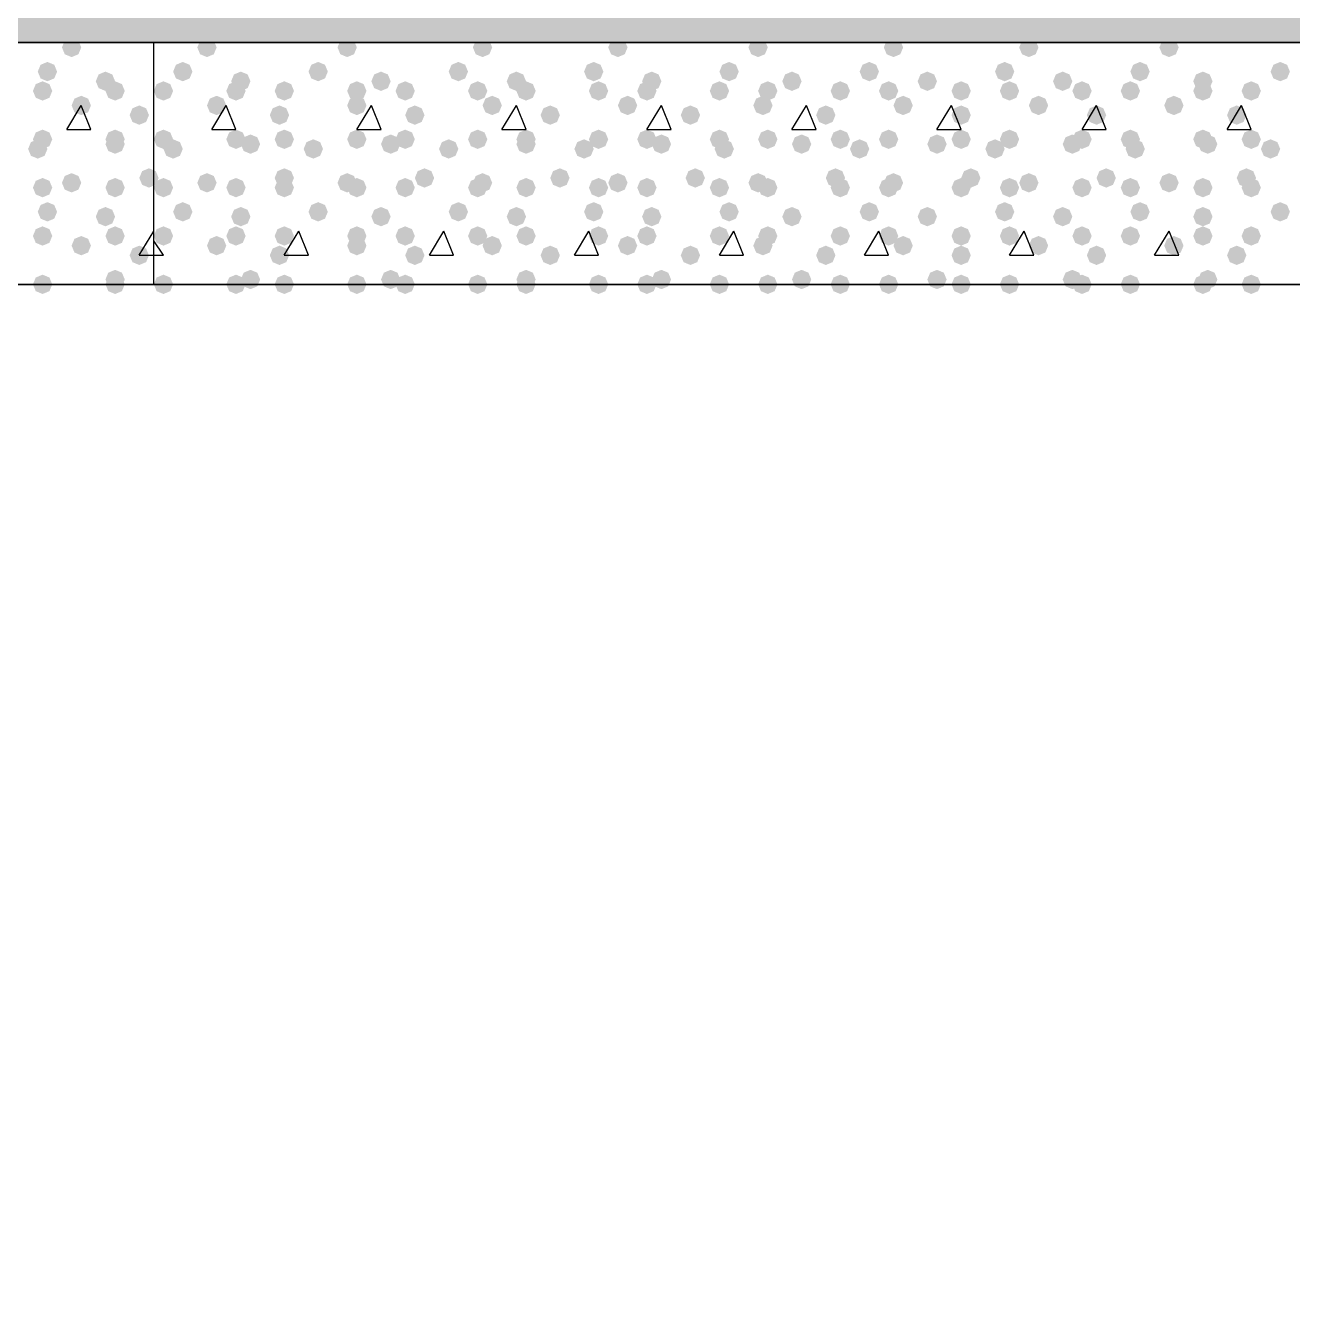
# Model space of a CAD drawing. Header units: millimetres. Extents: x 0 to 420, y 0 to 297.
# Drawn here: x 323.02 to 334.12, y 137.37 to 148.61 of the extents above; entities that cross this region are included whole.
import ezdxf

# ---------------------------------------------------------------- set-up
doc = ezdxf.new("R2010")
doc.units = ezdxf.units.MM
doc.layers.get('0').update_dxf_attribs({"linetype": 'CONTINUOUS'})

msp = doc.modelspace()

# ---------------------------------------------------------------- hatches: boundary and pattern name
at = {"true_color": 0x000008}
h = msp.add_hatch(color=0, dxfattribs=at)
h.paths.add_polyline_path([(379.603, 160.485667), (33.528, 160.485667), (379.603, 148.463)], flags=0)
h.paths.add_polyline_path([(33.528, 160.485667), (379.603, 148.463), (33.528, 148.463)], flags=0)
at = {"true_color": 0x000007}
for points in [[(323.511333, 148.420667), (323.486463, 148.360871), (323.426667, 148.336), (323.366871, 148.360871), (323.342, 148.420667), (323.366871, 148.480462), (323.426667, 148.505333), (323.486462, 148.480463)], [(323.299667, 148.209), (323.274796, 148.149204), (323.215, 148.124333), (323.155204, 148.149204), (323.130333, 148.209), (323.155204, 148.268796), (323.215, 148.293667), (323.274796, 148.268796)], [(323.807667, 148.124333), (323.782796, 148.064537), (323.723, 148.039667), (323.663204, 148.064537), (323.638333, 148.124333), (323.663204, 148.184129), (323.723, 148.209), (323.782796, 148.184129)], [(323.257333, 148.039667), (323.232462, 147.979871), (323.172667, 147.955), (323.112871, 147.979871), (323.088, 148.039667), (323.112871, 148.099462), (323.172667, 148.124333), (323.232462, 148.099463)], [(323.892333, 148.039667), (323.867462, 147.979871), (323.807667, 147.955), (323.747871, 147.979871), (323.723, 148.039667), (323.747871, 148.099462), (323.807667, 148.124333), (323.867462, 148.099463)], [(323.596, 147.912667), (323.571129, 147.852871), (323.511333, 147.828), (323.451537, 147.852871), (323.426667, 147.912667), (323.451537, 147.972462), (323.511333, 147.997333), (323.571129, 147.972463)], [(324.104, 147.828), (324.079129, 147.768204), (324.019333, 147.743333), (323.959538, 147.768204), (323.934667, 147.828), (323.959537, 147.887796), (324.019333, 147.912667), (324.079129, 147.887796)], [(323.257333, 147.616333), (323.232462, 147.556537), (323.172667, 147.531667), (323.112871, 147.556537), (323.088, 147.616333), (323.112871, 147.676129), (323.172667, 147.701), (323.232462, 147.676129)], [(323.892333, 147.616333), (323.867462, 147.556537), (323.807667, 147.531667), (323.747871, 147.556537), (323.723, 147.616333), (323.747871, 147.676129), (323.807667, 147.701), (323.867462, 147.676129)], [(323.215, 147.531667), (323.190129, 147.471871), (323.130333, 147.447), (323.070538, 147.471871), (323.045667, 147.531667), (323.070537, 147.591462), (323.130333, 147.616333), (323.190129, 147.591463)], [(323.892333, 147.574), (323.867462, 147.514204), (323.807667, 147.489333), (323.747871, 147.514204), (323.723, 147.574), (323.747871, 147.633796), (323.807667, 147.658667), (323.867462, 147.633796)], [(324.188667, 147.277667), (324.163796, 147.217871), (324.104, 147.193), (324.044204, 147.217871), (324.019333, 147.277667), (324.044204, 147.337462), (324.104, 147.362333), (324.163796, 147.337463)], [(323.257333, 147.193), (323.232462, 147.133204), (323.172667, 147.108333), (323.112871, 147.133204), (323.088, 147.193), (323.112871, 147.252796), (323.172667, 147.277667), (323.232462, 147.252796)], [(323.511333, 147.235333), (323.486463, 147.175537), (323.426667, 147.150667), (323.366871, 147.175537), (323.342, 147.235333), (323.366871, 147.295129), (323.426667, 147.32), (323.486462, 147.295129)], [(323.892333, 147.193), (323.867462, 147.133204), (323.807667, 147.108333), (323.747871, 147.133204), (323.723, 147.193), (323.747871, 147.252796), (323.807667, 147.277667), (323.867462, 147.252796)], [(323.299667, 146.981333), (323.274796, 146.921537), (323.215, 146.896667), (323.155204, 146.921537), (323.130333, 146.981333), (323.155204, 147.041129), (323.215, 147.066), (323.274796, 147.041129)], [(323.807667, 146.939), (323.782796, 146.879204), (323.723, 146.854333), (323.663204, 146.879204), (323.638333, 146.939), (323.663204, 146.998796), (323.723, 147.023667), (323.782796, 146.998796)], [(323.257333, 146.769667), (323.232462, 146.709871), (323.172667, 146.685), (323.112871, 146.709871), (323.088, 146.769667), (323.112871, 146.829462), (323.172667, 146.854333), (323.232462, 146.829463)], [(323.892333, 146.769667), (323.867462, 146.709871), (323.807667, 146.685), (323.747871, 146.709871), (323.723, 146.769667), (323.747871, 146.829462), (323.807667, 146.854333), (323.867462, 146.829463)], [(323.596, 146.685), (323.571129, 146.625204), (323.511333, 146.600333), (323.451537, 146.625204), (323.426667, 146.685), (323.451537, 146.744796), (323.511333, 146.769667), (323.571129, 146.744796)], [(324.104, 146.600333), (324.079129, 146.540537), (324.019333, 146.515667), (323.959538, 146.540537), (323.934667, 146.600333), (323.959537, 146.660129), (324.019333, 146.685), (324.079129, 146.660129)], [(323.892333, 146.388667), (323.867462, 146.328871), (323.807667, 146.304), (323.747871, 146.328871), (323.723, 146.388667), (323.747871, 146.448462), (323.807667, 146.473333), (323.867462, 146.448463)], [(323.257333, 146.346333), (323.232462, 146.286537), (323.172667, 146.261667), (323.112871, 146.286537), (323.088, 146.346333), (323.112871, 146.406129), (323.172667, 146.431), (323.232462, 146.406129)], [(323.892333, 146.346333), (323.867462, 146.286537), (323.807667, 146.261667), (323.747871, 146.286537), (323.723, 146.346333), (323.747871, 146.406129), (323.807667, 146.431), (323.867462, 146.406129)]]:
    msp.add_hatch(color=0, dxfattribs=at).paths.add_polyline_path(points, flags=0)
at = {"true_color": 0x000008}
for points in [[(324.696667, 148.420667), (324.671796, 148.360871), (324.612, 148.336), (324.552204, 148.360871), (324.527333, 148.420667), (324.552204, 148.480462), (324.612, 148.505333), (324.671796, 148.480463)], [(325.924333, 148.420667), (325.899462, 148.360871), (325.839667, 148.336), (325.779871, 148.360871), (325.755, 148.420667), (325.779871, 148.480462), (325.839667, 148.505333), (325.899462, 148.480463)], [(327.109667, 148.420667), (327.084796, 148.360871), (327.025, 148.336), (326.965204, 148.360871), (326.940333, 148.420667), (326.965204, 148.480462), (327.025, 148.505333), (327.084796, 148.480463)], [(328.295, 148.420667), (328.270129, 148.360871), (328.210333, 148.336), (328.150538, 148.360871), (328.125667, 148.420667), (328.150537, 148.480462), (328.210333, 148.505333), (328.270129, 148.480463)], [(329.522667, 148.420667), (329.497796, 148.360871), (329.438, 148.336), (329.378204, 148.360871), (329.353333, 148.420667), (329.378204, 148.480462), (329.438, 148.505333), (329.497796, 148.480463)], [(330.708, 148.420667), (330.683129, 148.360871), (330.623333, 148.336), (330.563538, 148.360871), (330.538667, 148.420667), (330.563537, 148.480462), (330.623333, 148.505333), (330.683129, 148.480463)], [(331.893333, 148.420667), (331.868462, 148.360871), (331.808667, 148.336), (331.748871, 148.360871), (331.724, 148.420667), (331.748871, 148.480462), (331.808667, 148.505333), (331.868462, 148.480463)], [(333.121, 148.420667), (333.096129, 148.360871), (333.036333, 148.336), (332.976537, 148.360871), (332.951667, 148.420667), (332.976537, 148.480462), (333.036333, 148.505333), (333.096129, 148.480463)], [(324.485, 148.209), (324.460129, 148.149204), (324.400333, 148.124333), (324.340537, 148.149204), (324.315667, 148.209), (324.340537, 148.268796), (324.400333, 148.293667), (324.460129, 148.268796)], [(325.670333, 148.209), (325.645463, 148.149204), (325.585667, 148.124333), (325.525871, 148.149204), (325.501, 148.209), (325.525871, 148.268796), (325.585667, 148.293667), (325.645462, 148.268796)], [(326.898, 148.209), (326.873129, 148.149204), (326.813333, 148.124333), (326.753537, 148.149204), (326.728667, 148.209), (326.753537, 148.268796), (326.813333, 148.293667), (326.873129, 148.268796)], [(328.083333, 148.209), (328.058463, 148.149204), (327.998667, 148.124333), (327.938871, 148.149204), (327.914, 148.209), (327.938871, 148.268796), (327.998667, 148.293667), (328.058462, 148.268796)], [(329.268667, 148.209), (329.243796, 148.149204), (329.184, 148.124333), (329.124204, 148.149204), (329.099333, 148.209), (329.124204, 148.268796), (329.184, 148.293667), (329.243796, 148.268796)], [(330.496333, 148.209), (330.471462, 148.149204), (330.411667, 148.124333), (330.351871, 148.149204), (330.327, 148.209), (330.351871, 148.268796), (330.411667, 148.293667), (330.471462, 148.268796)], [(331.681667, 148.209), (331.656796, 148.149204), (331.597, 148.124333), (331.537204, 148.149204), (331.512333, 148.209), (331.537204, 148.268796), (331.597, 148.293667), (331.656796, 148.268796)], [(332.867, 148.209), (332.842129, 148.149204), (332.782333, 148.124333), (332.722538, 148.149204), (332.697667, 148.209), (332.722537, 148.268796), (332.782333, 148.293667), (332.842129, 148.268796)], [(334.094667, 148.209), (334.069796, 148.149204), (334.01, 148.124333), (333.950204, 148.149204), (333.925333, 148.209), (333.950204, 148.268796), (334.01, 148.293667), (334.069796, 148.268796)], [(324.993, 148.124333), (324.968129, 148.064537), (324.908333, 148.039667), (324.848538, 148.064537), (324.823667, 148.124333), (324.848537, 148.184129), (324.908333, 148.209), (324.968129, 148.184129)], [(326.220667, 148.124333), (326.195796, 148.064537), (326.136, 148.039667), (326.076204, 148.064537), (326.051333, 148.124333), (326.076204, 148.184129), (326.136, 148.209), (326.195796, 148.184129)], [(327.406, 148.124333), (327.381129, 148.064537), (327.321333, 148.039667), (327.261537, 148.064537), (327.236667, 148.124333), (327.261537, 148.184129), (327.321333, 148.209), (327.381129, 148.184129)], [(328.591333, 148.124333), (328.566462, 148.064537), (328.506667, 148.039667), (328.446871, 148.064537), (328.422, 148.124333), (328.446871, 148.184129), (328.506667, 148.209), (328.566462, 148.184129)], [(329.819, 148.124333), (329.794129, 148.064537), (329.734333, 148.039667), (329.674537, 148.064537), (329.649667, 148.124333), (329.674537, 148.184129), (329.734333, 148.209), (329.794129, 148.184129)], [(331.004333, 148.124333), (330.979462, 148.064537), (330.919667, 148.039667), (330.859871, 148.064537), (330.835, 148.124333), (330.859871, 148.184129), (330.919667, 148.209), (330.979462, 148.184129)], [(332.189667, 148.124333), (332.164796, 148.064537), (332.105, 148.039667), (332.045204, 148.064537), (332.020333, 148.124333), (332.045204, 148.184129), (332.105, 148.209), (332.164796, 148.184129)], [(333.417333, 148.124333), (333.392462, 148.064537), (333.332667, 148.039667), (333.272871, 148.064537), (333.248, 148.124333), (333.272871, 148.184129), (333.332667, 148.209), (333.392462, 148.184129)], [(324.315667, 148.039667), (324.290796, 147.979871), (324.231, 147.955), (324.171204, 147.979871), (324.146333, 148.039667), (324.171204, 148.099462), (324.231, 148.124333), (324.290796, 148.099463)], [(324.950667, 148.039667), (324.925796, 147.979871), (324.866, 147.955), (324.806204, 147.979871), (324.781333, 148.039667), (324.806204, 148.099462), (324.866, 148.124333), (324.925796, 148.099463)], [(325.374, 148.039667), (325.349129, 147.979871), (325.289333, 147.955), (325.229537, 147.979871), (325.204667, 148.039667), (325.229537, 148.099462), (325.289333, 148.124333), (325.349129, 148.099463)], [(326.009, 148.039667), (325.984129, 147.979871), (325.924333, 147.955), (325.864537, 147.979871), (325.839667, 148.039667), (325.864537, 148.099462), (325.924333, 148.124333), (325.984129, 148.099463)], [(326.432333, 148.039667), (326.407462, 147.979871), (326.347667, 147.955), (326.287871, 147.979871), (326.263, 148.039667), (326.287871, 148.099462), (326.347667, 148.124333), (326.407462, 148.099463)], [(327.067333, 148.039667), (327.042462, 147.979871), (326.982667, 147.955), (326.922871, 147.979871), (326.898, 148.039667), (326.922871, 148.099462), (326.982667, 148.124333), (327.042462, 148.099463)], [(327.490667, 148.039667), (327.465796, 147.979871), (327.406, 147.955), (327.346204, 147.979871), (327.321333, 148.039667), (327.346204, 148.099462), (327.406, 148.124333), (327.465796, 148.099463)], [(328.125667, 148.039667), (328.100796, 147.979871), (328.041, 147.955), (327.981204, 147.979871), (327.956333, 148.039667), (327.981204, 148.099462), (328.041, 148.124333), (328.100796, 148.099463)], [(328.549, 148.039667), (328.524129, 147.979871), (328.464333, 147.955), (328.404537, 147.979871), (328.379667, 148.039667), (328.404537, 148.099462), (328.464333, 148.124333), (328.524129, 148.099463)], [(329.184, 148.039667), (329.159129, 147.979871), (329.099333, 147.955), (329.039537, 147.979871), (329.014667, 148.039667), (329.039537, 148.099462), (329.099333, 148.124333), (329.159129, 148.099463)], [(329.607333, 148.039667), (329.582462, 147.979871), (329.522667, 147.955), (329.462871, 147.979871), (329.438, 148.039667), (329.462871, 148.099462), (329.522667, 148.124333), (329.582462, 148.099463)], [(330.242333, 148.039667), (330.217462, 147.979871), (330.157667, 147.955), (330.097871, 147.979871), (330.073, 148.039667), (330.097871, 148.099462), (330.157667, 148.124333), (330.217462, 148.099463)], [(330.665667, 148.039667), (330.640796, 147.979871), (330.581, 147.955), (330.521204, 147.979871), (330.496333, 148.039667), (330.521204, 148.099462), (330.581, 148.124333), (330.640796, 148.099463)], [(331.300667, 148.039667), (331.275796, 147.979871), (331.216, 147.955), (331.156204, 147.979871), (331.131333, 148.039667), (331.156204, 148.099462), (331.216, 148.124333), (331.275796, 148.099463)], [(331.724, 148.039667), (331.699129, 147.979871), (331.639333, 147.955), (331.579538, 147.979871), (331.554667, 148.039667), (331.579537, 148.099462), (331.639333, 148.124333), (331.699129, 148.099463)], [(332.359, 148.039667), (332.334129, 147.979871), (332.274333, 147.955), (332.214538, 147.979871), (332.189667, 148.039667), (332.214537, 148.099462), (332.274333, 148.124333), (332.334129, 148.099463)], [(332.782333, 148.039667), (332.757462, 147.979871), (332.697667, 147.955), (332.637871, 147.979871), (332.613, 148.039667), (332.637871, 148.099462), (332.697667, 148.124333), (332.757462, 148.099463)], [(333.417333, 148.039667), (333.392462, 147.979871), (333.332667, 147.955), (333.272871, 147.979871), (333.248, 148.039667), (333.272871, 148.099462), (333.332667, 148.124333), (333.392462, 148.099463)], [(333.840667, 148.039667), (333.815796, 147.979871), (333.756, 147.955), (333.696204, 147.979871), (333.671333, 148.039667), (333.696204, 148.099462), (333.756, 148.124333), (333.815796, 148.099463)], [(324.781333, 147.912667), (324.756463, 147.852871), (324.696667, 147.828), (324.636871, 147.852871), (324.612, 147.912667), (324.636871, 147.972462), (324.696667, 147.997333), (324.756462, 147.972463)], [(325.331667, 147.828), (325.306796, 147.768204), (325.247, 147.743333), (325.187204, 147.768204), (325.162333, 147.828), (325.187204, 147.887796), (325.247, 147.912667), (325.306796, 147.887796)], [(326.009, 147.912667), (325.984129, 147.852871), (325.924333, 147.828), (325.864537, 147.852871), (325.839667, 147.912667), (325.864537, 147.972462), (325.924333, 147.997333), (325.984129, 147.972463)], [(326.517, 147.828), (326.492129, 147.768204), (326.432333, 147.743333), (326.372538, 147.768204), (326.347667, 147.828), (326.372537, 147.887796), (326.432333, 147.912667), (326.492129, 147.887796)], [(327.194333, 147.912667), (327.169462, 147.852871), (327.109667, 147.828), (327.049871, 147.852871), (327.025, 147.912667), (327.049871, 147.972462), (327.109667, 147.997333), (327.169462, 147.972463)], [(327.702333, 147.828), (327.677462, 147.768204), (327.617667, 147.743333), (327.557871, 147.768204), (327.533, 147.828), (327.557871, 147.887796), (327.617667, 147.912667), (327.677462, 147.887796)], [(328.379667, 147.912667), (328.354796, 147.852871), (328.295, 147.828), (328.235204, 147.852871), (328.210333, 147.912667), (328.235204, 147.972462), (328.295, 147.997333), (328.354796, 147.972463)], [(328.93, 147.828), (328.905129, 147.768204), (328.845333, 147.743333), (328.785538, 147.768204), (328.760667, 147.828), (328.785537, 147.887796), (328.845333, 147.912667), (328.905129, 147.887796)], [(329.565, 147.912667), (329.540129, 147.852871), (329.480333, 147.828), (329.420538, 147.852871), (329.395667, 147.912667), (329.420537, 147.972462), (329.480333, 147.997333), (329.540129, 147.972463)], [(330.115333, 147.828), (330.090463, 147.768204), (330.030667, 147.743333), (329.970871, 147.768204), (329.946, 147.828), (329.970871, 147.887796), (330.030667, 147.912667), (330.090462, 147.887796)], [(330.792667, 147.912667), (330.767796, 147.852871), (330.708, 147.828), (330.648204, 147.852871), (330.623333, 147.912667), (330.648204, 147.972462), (330.708, 147.997333), (330.767796, 147.972463)], [(331.300667, 147.828), (331.275796, 147.768204), (331.216, 147.743333), (331.156204, 147.768204), (331.131333, 147.828), (331.156204, 147.887796), (331.216, 147.912667), (331.275796, 147.887796)], [(331.978, 147.912667), (331.953129, 147.852871), (331.893333, 147.828), (331.833538, 147.852871), (331.808667, 147.912667), (331.833537, 147.972462), (331.893333, 147.997333), (331.953129, 147.972463)], [(332.486, 147.828), (332.461129, 147.768204), (332.401333, 147.743333), (332.341537, 147.768204), (332.316667, 147.828), (332.341537, 147.887796), (332.401333, 147.912667), (332.461129, 147.887796)], [(333.163333, 147.912667), (333.138462, 147.852871), (333.078667, 147.828), (333.018871, 147.852871), (332.994, 147.912667), (333.018871, 147.972462), (333.078667, 147.997333), (333.138462, 147.972463)], [(333.713667, 147.828), (333.688796, 147.768204), (333.629, 147.743333), (333.569204, 147.768204), (333.544333, 147.828), (333.569204, 147.887796), (333.629, 147.912667), (333.688796, 147.887796)], [(324.315667, 147.616333), (324.290796, 147.556537), (324.231, 147.531667), (324.171204, 147.556537), (324.146333, 147.616333), (324.171204, 147.676129), (324.231, 147.701), (324.290796, 147.676129)], [(324.950667, 147.616333), (324.925796, 147.556537), (324.866, 147.531667), (324.806204, 147.556537), (324.781333, 147.616333), (324.806204, 147.676129), (324.866, 147.701), (324.925796, 147.676129)], [(325.374, 147.616333), (325.349129, 147.556537), (325.289333, 147.531667), (325.229537, 147.556537), (325.204667, 147.616333), (325.229537, 147.676129), (325.289333, 147.701), (325.349129, 147.676129)], [(326.009, 147.616333), (325.984129, 147.556537), (325.924333, 147.531667), (325.864537, 147.556537), (325.839667, 147.616333), (325.864537, 147.676129), (325.924333, 147.701), (325.984129, 147.676129)], [(326.432333, 147.616333), (326.407462, 147.556537), (326.347667, 147.531667), (326.287871, 147.556537), (326.263, 147.616333), (326.287871, 147.676129), (326.347667, 147.701), (326.407462, 147.676129)], [(327.067333, 147.616333), (327.042462, 147.556537), (326.982667, 147.531667), (326.922871, 147.556537), (326.898, 147.616333), (326.922871, 147.676129), (326.982667, 147.701), (327.042462, 147.676129)], [(327.490667, 147.616333), (327.465796, 147.556537), (327.406, 147.531667), (327.346204, 147.556537), (327.321333, 147.616333), (327.346204, 147.676129), (327.406, 147.701), (327.465796, 147.676129)], [(328.125667, 147.616333), (328.100796, 147.556537), (328.041, 147.531667), (327.981204, 147.556537), (327.956333, 147.616333), (327.981204, 147.676129), (328.041, 147.701), (328.100796, 147.676129)], [(328.549, 147.616333), (328.524129, 147.556537), (328.464333, 147.531667), (328.404537, 147.556537), (328.379667, 147.616333), (328.404537, 147.676129), (328.464333, 147.701), (328.524129, 147.676129)], [(329.184, 147.616333), (329.159129, 147.556537), (329.099333, 147.531667), (329.039537, 147.556537), (329.014667, 147.616333), (329.039537, 147.676129), (329.099333, 147.701), (329.159129, 147.676129)], [(329.607333, 147.616333), (329.582462, 147.556537), (329.522667, 147.531667), (329.462871, 147.556537), (329.438, 147.616333), (329.462871, 147.676129), (329.522667, 147.701), (329.582462, 147.676129)], [(330.242333, 147.616333), (330.217462, 147.556537), (330.157667, 147.531667), (330.097871, 147.556537), (330.073, 147.616333), (330.097871, 147.676129), (330.157667, 147.701), (330.217462, 147.676129)], [(330.665667, 147.616333), (330.640796, 147.556537), (330.581, 147.531667), (330.521204, 147.556537), (330.496333, 147.616333), (330.521204, 147.676129), (330.581, 147.701), (330.640796, 147.676129)], [(331.300667, 147.616333), (331.275796, 147.556537), (331.216, 147.531667), (331.156204, 147.556537), (331.131333, 147.616333), (331.156204, 147.676129), (331.216, 147.701), (331.275796, 147.676129)], [(331.724, 147.616333), (331.699129, 147.556537), (331.639333, 147.531667), (331.579538, 147.556537), (331.554667, 147.616333), (331.579537, 147.676129), (331.639333, 147.701), (331.699129, 147.676129)], [(332.359, 147.616333), (332.334129, 147.556537), (332.274333, 147.531667), (332.214538, 147.556537), (332.189667, 147.616333), (332.214537, 147.676129), (332.274333, 147.701), (332.334129, 147.676129)], [(332.782333, 147.616333), (332.757462, 147.556537), (332.697667, 147.531667), (332.637871, 147.556537), (332.613, 147.616333), (332.637871, 147.676129), (332.697667, 147.701), (332.757462, 147.676129)], [(333.417333, 147.616333), (333.392462, 147.556537), (333.332667, 147.531667), (333.272871, 147.556537), (333.248, 147.616333), (333.272871, 147.676129), (333.332667, 147.701), (333.392462, 147.676129)], [(333.840667, 147.616333), (333.815796, 147.556537), (333.756, 147.531667), (333.696204, 147.556537), (333.671333, 147.616333), (333.696204, 147.676129), (333.756, 147.701), (333.815796, 147.676129)], [(324.400333, 147.531667), (324.375463, 147.471871), (324.315667, 147.447), (324.255871, 147.471871), (324.231, 147.531667), (324.255871, 147.591462), (324.315667, 147.616333), (324.375462, 147.591463)], [(325.077667, 147.574), (325.052796, 147.514204), (324.993, 147.489333), (324.933204, 147.514204), (324.908333, 147.574), (324.933204, 147.633796), (324.993, 147.658667), (325.052796, 147.633796)], [(325.628, 147.531667), (325.603129, 147.471871), (325.543333, 147.447), (325.483538, 147.471871), (325.458667, 147.531667), (325.483537, 147.591462), (325.543333, 147.616333), (325.603129, 147.591463)], [(326.305333, 147.574), (326.280463, 147.514204), (326.220667, 147.489333), (326.160871, 147.514204), (326.136, 147.574), (326.160871, 147.633796), (326.220667, 147.658667), (326.280462, 147.633796)], [(326.813333, 147.531667), (326.788462, 147.471871), (326.728667, 147.447), (326.668871, 147.471871), (326.644, 147.531667), (326.668871, 147.591462), (326.728667, 147.616333), (326.788462, 147.591463)], [(327.490667, 147.574), (327.465796, 147.514204), (327.406, 147.489333), (327.346204, 147.514204), (327.321333, 147.574), (327.346204, 147.633796), (327.406, 147.658667), (327.465796, 147.633796)], [(327.998667, 147.531667), (327.973796, 147.471871), (327.914, 147.447), (327.854204, 147.471871), (327.829333, 147.531667), (327.854204, 147.591462), (327.914, 147.616333), (327.973796, 147.591463)], [(328.676, 147.574), (328.651129, 147.514204), (328.591333, 147.489333), (328.531538, 147.514204), (328.506667, 147.574), (328.531537, 147.633796), (328.591333, 147.658667), (328.651129, 147.633796)], [(329.226333, 147.531667), (329.201462, 147.471871), (329.141667, 147.447), (329.081871, 147.471871), (329.057, 147.531667), (329.081871, 147.591462), (329.141667, 147.616333), (329.201462, 147.591463)], [(329.903667, 147.574), (329.878796, 147.514204), (329.819, 147.489333), (329.759204, 147.514204), (329.734333, 147.574), (329.759204, 147.633796), (329.819, 147.658667), (329.878796, 147.633796)], [(330.411667, 147.531667), (330.386796, 147.471871), (330.327, 147.447), (330.267204, 147.471871), (330.242333, 147.531667), (330.267204, 147.591462), (330.327, 147.616333), (330.386796, 147.591463)], [(331.089, 147.574), (331.064129, 147.514204), (331.004333, 147.489333), (330.944537, 147.514204), (330.919667, 147.574), (330.944537, 147.633796), (331.004333, 147.658667), (331.064129, 147.633796)], [(331.597, 147.531667), (331.572129, 147.471871), (331.512333, 147.447), (331.452538, 147.471871), (331.427667, 147.531667), (331.452537, 147.591462), (331.512333, 147.616333), (331.572129, 147.591463)], [(332.274333, 147.574), (332.249462, 147.514204), (332.189667, 147.489333), (332.129871, 147.514204), (332.105, 147.574), (332.129871, 147.633796), (332.189667, 147.658667), (332.249462, 147.633796)], [(332.824667, 147.531667), (332.799796, 147.471871), (332.74, 147.447), (332.680204, 147.471871), (332.655333, 147.531667), (332.680204, 147.591462), (332.74, 147.616333), (332.799796, 147.591463)], [(333.459667, 147.574), (333.434796, 147.514204), (333.375, 147.489333), (333.315204, 147.514204), (333.290333, 147.574), (333.315204, 147.633796), (333.375, 147.658667), (333.434796, 147.633796)], [(334.01, 147.531667), (333.985129, 147.471871), (333.925333, 147.447), (333.865538, 147.471871), (333.840667, 147.531667), (333.865537, 147.591462), (333.925333, 147.616333), (333.985129, 147.591463)], [(325.374, 147.277667), (325.349129, 147.217871), (325.289333, 147.193), (325.229537, 147.217871), (325.204667, 147.277667), (325.229537, 147.337462), (325.289333, 147.362333), (325.349129, 147.337463)], [(326.601667, 147.277667), (326.576796, 147.217871), (326.517, 147.193), (326.457204, 147.217871), (326.432333, 147.277667), (326.457204, 147.337462), (326.517, 147.362333), (326.576796, 147.337463)], [(327.787, 147.277667), (327.762129, 147.217871), (327.702333, 147.193), (327.642538, 147.217871), (327.617667, 147.277667), (327.642537, 147.337462), (327.702333, 147.362333), (327.762129, 147.337463)], [(328.972333, 147.277667), (328.947462, 147.217871), (328.887667, 147.193), (328.827871, 147.217871), (328.803, 147.277667), (328.827871, 147.337462), (328.887667, 147.362333), (328.947462, 147.337463)], [(330.2, 147.277667), (330.175129, 147.217871), (330.115333, 147.193), (330.055538, 147.217871), (330.030667, 147.277667), (330.055537, 147.337462), (330.115333, 147.362333), (330.175129, 147.337463)], [(331.385333, 147.277667), (331.360463, 147.217871), (331.300667, 147.193), (331.240871, 147.217871), (331.216, 147.277667), (331.240871, 147.337462), (331.300667, 147.362333), (331.360462, 147.337463)], [(332.570667, 147.277667), (332.545796, 147.217871), (332.486, 147.193), (332.426204, 147.217871), (332.401333, 147.277667), (332.426204, 147.337462), (332.486, 147.362333), (332.545796, 147.337463)], [(333.798333, 147.277667), (333.773462, 147.217871), (333.713667, 147.193), (333.653871, 147.217871), (333.629, 147.277667), (333.653871, 147.337462), (333.713667, 147.362333), (333.773462, 147.337463)], [(324.315667, 147.193), (324.290796, 147.133204), (324.231, 147.108333), (324.171204, 147.133204), (324.146333, 147.193), (324.171204, 147.252796), (324.231, 147.277667), (324.290796, 147.252796)], [(324.696667, 147.235333), (324.671796, 147.175537), (324.612, 147.150667), (324.552204, 147.175537), (324.527333, 147.235333), (324.552204, 147.295129), (324.612, 147.32), (324.671796, 147.295129)], [(324.950667, 147.193), (324.925796, 147.133204), (324.866, 147.108333), (324.806204, 147.133204), (324.781333, 147.193), (324.806204, 147.252796), (324.866, 147.277667), (324.925796, 147.252796)], [(325.374, 147.193), (325.349129, 147.133204), (325.289333, 147.108333), (325.229537, 147.133204), (325.204667, 147.193), (325.229537, 147.252796), (325.289333, 147.277667), (325.349129, 147.252796)], [(325.924333, 147.235333), (325.899462, 147.175537), (325.839667, 147.150667), (325.779871, 147.175537), (325.755, 147.235333), (325.779871, 147.295129), (325.839667, 147.32), (325.899462, 147.295129)], [(326.009, 147.193), (325.984129, 147.133204), (325.924333, 147.108333), (325.864537, 147.133204), (325.839667, 147.193), (325.864537, 147.252796), (325.924333, 147.277667), (325.984129, 147.252796)], [(326.432333, 147.193), (326.407462, 147.133204), (326.347667, 147.108333), (326.287871, 147.133204), (326.263, 147.193), (326.287871, 147.252796), (326.347667, 147.277667), (326.407462, 147.252796)], [(327.067333, 147.193), (327.042462, 147.133204), (326.982667, 147.108333), (326.922871, 147.133204), (326.898, 147.193), (326.922871, 147.252796), (326.982667, 147.277667), (327.042462, 147.252796)], [(327.109667, 147.235333), (327.084796, 147.175537), (327.025, 147.150667), (326.965204, 147.175537), (326.940333, 147.235333), (326.965204, 147.295129), (327.025, 147.32), (327.084796, 147.295129)], [(327.490667, 147.193), (327.465796, 147.133204), (327.406, 147.108333), (327.346204, 147.133204), (327.321333, 147.193), (327.346204, 147.252796), (327.406, 147.277667), (327.465796, 147.252796)], [(328.125667, 147.193), (328.100796, 147.133204), (328.041, 147.108333), (327.981204, 147.133204), (327.956333, 147.193), (327.981204, 147.252796), (328.041, 147.277667), (328.100796, 147.252796)], [(328.295, 147.235333), (328.270129, 147.175537), (328.210333, 147.150667), (328.150538, 147.175537), (328.125667, 147.235333), (328.150537, 147.295129), (328.210333, 147.32), (328.270129, 147.295129)], [(328.549, 147.193), (328.524129, 147.133204), (328.464333, 147.108333), (328.404537, 147.133204), (328.379667, 147.193), (328.404537, 147.252796), (328.464333, 147.277667), (328.524129, 147.252796)], [(329.184, 147.193), (329.159129, 147.133204), (329.099333, 147.108333), (329.039537, 147.133204), (329.014667, 147.193), (329.039537, 147.252796), (329.099333, 147.277667), (329.159129, 147.252796)], [(329.522667, 147.235333), (329.497796, 147.175537), (329.438, 147.150667), (329.378204, 147.175537), (329.353333, 147.235333), (329.378204, 147.295129), (329.438, 147.32), (329.497796, 147.295129)], [(329.607333, 147.193), (329.582462, 147.133204), (329.522667, 147.108333), (329.462871, 147.133204), (329.438, 147.193), (329.462871, 147.252796), (329.522667, 147.277667), (329.582462, 147.252796)], [(330.242333, 147.193), (330.217462, 147.133204), (330.157667, 147.108333), (330.097871, 147.133204), (330.073, 147.193), (330.097871, 147.252796), (330.157667, 147.277667), (330.217462, 147.252796)], [(330.665667, 147.193), (330.640796, 147.133204), (330.581, 147.108333), (330.521204, 147.133204), (330.496333, 147.193), (330.521204, 147.252796), (330.581, 147.277667), (330.640796, 147.252796)], [(330.708, 147.235333), (330.683129, 147.175537), (330.623333, 147.150667), (330.563538, 147.175537), (330.538667, 147.235333), (330.563537, 147.295129), (330.623333, 147.32), (330.683129, 147.295129)], [(331.300667, 147.193), (331.275796, 147.133204), (331.216, 147.108333), (331.156204, 147.133204), (331.131333, 147.193), (331.156204, 147.252796), (331.216, 147.277667), (331.275796, 147.252796)], [(331.724, 147.193), (331.699129, 147.133204), (331.639333, 147.108333), (331.579538, 147.133204), (331.554667, 147.193), (331.579537, 147.252796), (331.639333, 147.277667), (331.699129, 147.252796)], [(331.893333, 147.235333), (331.868462, 147.175537), (331.808667, 147.150667), (331.748871, 147.175537), (331.724, 147.235333), (331.748871, 147.295129), (331.808667, 147.32), (331.868462, 147.295129)], [(332.359, 147.193), (332.334129, 147.133204), (332.274333, 147.108333), (332.214538, 147.133204), (332.189667, 147.193), (332.214537, 147.252796), (332.274333, 147.277667), (332.334129, 147.252796)], [(332.782333, 147.193), (332.757462, 147.133204), (332.697667, 147.108333), (332.637871, 147.133204), (332.613, 147.193), (332.637871, 147.252796), (332.697667, 147.277667), (332.757462, 147.252796)], [(333.121, 147.235333), (333.096129, 147.175537), (333.036333, 147.150667), (332.976537, 147.175537), (332.951667, 147.235333), (332.976537, 147.295129), (333.036333, 147.32), (333.096129, 147.295129)], [(333.417333, 147.193), (333.392462, 147.133204), (333.332667, 147.108333), (333.272871, 147.133204), (333.248, 147.193), (333.272871, 147.252796), (333.332667, 147.277667), (333.392462, 147.252796)], [(333.840667, 147.193), (333.815796, 147.133204), (333.756, 147.108333), (333.696204, 147.133204), (333.671333, 147.193), (333.696204, 147.252796), (333.756, 147.277667), (333.815796, 147.252796)], [(324.485, 146.981333), (324.460129, 146.921537), (324.400333, 146.896667), (324.340537, 146.921537), (324.315667, 146.981333), (324.340537, 147.041129), (324.400333, 147.066), (324.460129, 147.041129)], [(324.993, 146.939), (324.968129, 146.879204), (324.908333, 146.854333), (324.848538, 146.879204), (324.823667, 146.939), (324.848537, 146.998796), (324.908333, 147.023667), (324.968129, 146.998796)], [(325.670333, 146.981333), (325.645463, 146.921537), (325.585667, 146.896667), (325.525871, 146.921537), (325.501, 146.981333), (325.525871, 147.041129), (325.585667, 147.066), (325.645462, 147.041129)], [(326.220667, 146.939), (326.195796, 146.879204), (326.136, 146.854333), (326.076204, 146.879204), (326.051333, 146.939), (326.076204, 146.998796), (326.136, 147.023667), (326.195796, 146.998796)], [(326.898, 146.981333), (326.873129, 146.921537), (326.813333, 146.896667), (326.753537, 146.921537), (326.728667, 146.981333), (326.753537, 147.041129), (326.813333, 147.066), (326.873129, 147.041129)], [(327.406, 146.939), (327.381129, 146.879204), (327.321333, 146.854333), (327.261537, 146.879204), (327.236667, 146.939), (327.261537, 146.998796), (327.321333, 147.023667), (327.381129, 146.998796)], [(328.083333, 146.981333), (328.058463, 146.921537), (327.998667, 146.896667), (327.938871, 146.921537), (327.914, 146.981333), (327.938871, 147.041129), (327.998667, 147.066), (328.058462, 147.041129)], [(328.591333, 146.939), (328.566462, 146.879204), (328.506667, 146.854333), (328.446871, 146.879204), (328.422, 146.939), (328.446871, 146.998796), (328.506667, 147.023667), (328.566462, 146.998796)], [(329.268667, 146.981333), (329.243796, 146.921537), (329.184, 146.896667), (329.124204, 146.921537), (329.099333, 146.981333), (329.124204, 147.041129), (329.184, 147.066), (329.243796, 147.041129)], [(329.819, 146.939), (329.794129, 146.879204), (329.734333, 146.854333), (329.674537, 146.879204), (329.649667, 146.939), (329.674537, 146.998796), (329.734333, 147.023667), (329.794129, 146.998796)], [(330.496333, 146.981333), (330.471462, 146.921537), (330.411667, 146.896667), (330.351871, 146.921537), (330.327, 146.981333), (330.351871, 147.041129), (330.411667, 147.066), (330.471462, 147.041129)], [(331.004333, 146.939), (330.979462, 146.879204), (330.919667, 146.854333), (330.859871, 146.879204), (330.835, 146.939), (330.859871, 146.998796), (330.919667, 147.023667), (330.979462, 146.998796)], [(331.681667, 146.981333), (331.656796, 146.921537), (331.597, 146.896667), (331.537204, 146.921537), (331.512333, 146.981333), (331.537204, 147.041129), (331.597, 147.066), (331.656796, 147.041129)], [(332.189667, 146.939), (332.164796, 146.879204), (332.105, 146.854333), (332.045204, 146.879204), (332.020333, 146.939), (332.045204, 146.998796), (332.105, 147.023667), (332.164796, 146.998796)], [(332.867, 146.981333), (332.842129, 146.921537), (332.782333, 146.896667), (332.722538, 146.921537), (332.697667, 146.981333), (332.722537, 147.041129), (332.782333, 147.066), (332.842129, 147.041129)], [(333.417333, 146.939), (333.392462, 146.879204), (333.332667, 146.854333), (333.272871, 146.879204), (333.248, 146.939), (333.272871, 146.998796), (333.332667, 147.023667), (333.392462, 146.998796)], [(334.094667, 146.981333), (334.069796, 146.921537), (334.01, 146.896667), (333.950204, 146.921537), (333.925333, 146.981333), (333.950204, 147.041129), (334.01, 147.066), (334.069796, 147.041129)], [(324.315667, 146.769667), (324.290796, 146.709871), (324.231, 146.685), (324.171204, 146.709871), (324.146333, 146.769667), (324.171204, 146.829462), (324.231, 146.854333), (324.290796, 146.829463)], [(324.950667, 146.769667), (324.925796, 146.709871), (324.866, 146.685), (324.806204, 146.709871), (324.781333, 146.769667), (324.806204, 146.829462), (324.866, 146.854333), (324.925796, 146.829463)], [(325.374, 146.769667), (325.349129, 146.709871), (325.289333, 146.685), (325.229537, 146.709871), (325.204667, 146.769667), (325.229537, 146.829462), (325.289333, 146.854333), (325.349129, 146.829463)], [(326.009, 146.769667), (325.984129, 146.709871), (325.924333, 146.685), (325.864537, 146.709871), (325.839667, 146.769667), (325.864537, 146.829462), (325.924333, 146.854333), (325.984129, 146.829463)], [(326.432333, 146.769667), (326.407462, 146.709871), (326.347667, 146.685), (326.287871, 146.709871), (326.263, 146.769667), (326.287871, 146.829462), (326.347667, 146.854333), (326.407462, 146.829463)], [(327.067333, 146.769667), (327.042462, 146.709871), (326.982667, 146.685), (326.922871, 146.709871), (326.898, 146.769667), (326.922871, 146.829462), (326.982667, 146.854333), (327.042462, 146.829463)], [(327.490667, 146.769667), (327.465796, 146.709871), (327.406, 146.685), (327.346204, 146.709871), (327.321333, 146.769667), (327.346204, 146.829462), (327.406, 146.854333), (327.465796, 146.829463)], [(328.125667, 146.769667), (328.100796, 146.709871), (328.041, 146.685), (327.981204, 146.709871), (327.956333, 146.769667), (327.981204, 146.829462), (328.041, 146.854333), (328.100796, 146.829463)], [(328.549, 146.769667), (328.524129, 146.709871), (328.464333, 146.685), (328.404537, 146.709871), (328.379667, 146.769667), (328.404537, 146.829462), (328.464333, 146.854333), (328.524129, 146.829463)], [(329.184, 146.769667), (329.159129, 146.709871), (329.099333, 146.685), (329.039537, 146.709871), (329.014667, 146.769667), (329.039537, 146.829462), (329.099333, 146.854333), (329.159129, 146.829463)], [(329.607333, 146.769667), (329.582462, 146.709871), (329.522667, 146.685), (329.462871, 146.709871), (329.438, 146.769667), (329.462871, 146.829462), (329.522667, 146.854333), (329.582462, 146.829463)], [(330.242333, 146.769667), (330.217462, 146.709871), (330.157667, 146.685), (330.097871, 146.709871), (330.073, 146.769667), (330.097871, 146.829462), (330.157667, 146.854333), (330.217462, 146.829463)], [(330.665667, 146.769667), (330.640796, 146.709871), (330.581, 146.685), (330.521204, 146.709871), (330.496333, 146.769667), (330.521204, 146.829462), (330.581, 146.854333), (330.640796, 146.829463)], [(331.300667, 146.769667), (331.275796, 146.709871), (331.216, 146.685), (331.156204, 146.709871), (331.131333, 146.769667), (331.156204, 146.829462), (331.216, 146.854333), (331.275796, 146.829463)], [(331.724, 146.769667), (331.699129, 146.709871), (331.639333, 146.685), (331.579538, 146.709871), (331.554667, 146.769667), (331.579537, 146.829462), (331.639333, 146.854333), (331.699129, 146.829463)], [(332.359, 146.769667), (332.334129, 146.709871), (332.274333, 146.685), (332.214538, 146.709871), (332.189667, 146.769667), (332.214537, 146.829462), (332.274333, 146.854333), (332.334129, 146.829463)], [(332.782333, 146.769667), (332.757462, 146.709871), (332.697667, 146.685), (332.637871, 146.709871), (332.613, 146.769667), (332.637871, 146.829462), (332.697667, 146.854333), (332.757462, 146.829463)], [(333.417333, 146.769667), (333.392462, 146.709871), (333.332667, 146.685), (333.272871, 146.709871), (333.248, 146.769667), (333.272871, 146.829462), (333.332667, 146.854333), (333.392462, 146.829463)], [(333.840667, 146.769667), (333.815796, 146.709871), (333.756, 146.685), (333.696204, 146.709871), (333.671333, 146.769667), (333.696204, 146.829462), (333.756, 146.854333), (333.815796, 146.829463)], [(324.781333, 146.685), (324.756463, 146.625204), (324.696667, 146.600333), (324.636871, 146.625204), (324.612, 146.685), (324.636871, 146.744796), (324.696667, 146.769667), (324.756462, 146.744796)], [(325.331667, 146.600333), (325.306796, 146.540537), (325.247, 146.515667), (325.187204, 146.540537), (325.162333, 146.600333), (325.187204, 146.660129), (325.247, 146.685), (325.306796, 146.660129)], [(326.009, 146.685), (325.984129, 146.625204), (325.924333, 146.600333), (325.864537, 146.625204), (325.839667, 146.685), (325.864537, 146.744796), (325.924333, 146.769667), (325.984129, 146.744796)], [(326.517, 146.600333), (326.492129, 146.540537), (326.432333, 146.515667), (326.372538, 146.540537), (326.347667, 146.600333), (326.372537, 146.660129), (326.432333, 146.685), (326.492129, 146.660129)], [(327.194333, 146.685), (327.169462, 146.625204), (327.109667, 146.600333), (327.049871, 146.625204), (327.025, 146.685), (327.049871, 146.744796), (327.109667, 146.769667), (327.169462, 146.744796)], [(327.702333, 146.600333), (327.677462, 146.540537), (327.617667, 146.515667), (327.557871, 146.540537), (327.533, 146.600333), (327.557871, 146.660129), (327.617667, 146.685), (327.677462, 146.660129)], [(328.379667, 146.685), (328.354796, 146.625204), (328.295, 146.600333), (328.235204, 146.625204), (328.210333, 146.685), (328.235204, 146.744796), (328.295, 146.769667), (328.354796, 146.744796)], [(328.93, 146.600333), (328.905129, 146.540537), (328.845333, 146.515667), (328.785538, 146.540537), (328.760667, 146.600333), (328.785537, 146.660129), (328.845333, 146.685), (328.905129, 146.660129)], [(329.565, 146.685), (329.540129, 146.625204), (329.480333, 146.600333), (329.420538, 146.625204), (329.395667, 146.685), (329.420537, 146.744796), (329.480333, 146.769667), (329.540129, 146.744796)], [(330.115333, 146.600333), (330.090463, 146.540537), (330.030667, 146.515667), (329.970871, 146.540537), (329.946, 146.600333), (329.970871, 146.660129), (330.030667, 146.685), (330.090462, 146.660129)], [(330.792667, 146.685), (330.767796, 146.625204), (330.708, 146.600333), (330.648204, 146.625204), (330.623333, 146.685), (330.648204, 146.744796), (330.708, 146.769667), (330.767796, 146.744796)], [(331.300667, 146.600333), (331.275796, 146.540537), (331.216, 146.515667), (331.156204, 146.540537), (331.131333, 146.600333), (331.156204, 146.660129), (331.216, 146.685), (331.275796, 146.660129)], [(331.978, 146.685), (331.953129, 146.625204), (331.893333, 146.600333), (331.833538, 146.625204), (331.808667, 146.685), (331.833537, 146.744796), (331.893333, 146.769667), (331.953129, 146.744796)], [(332.486, 146.600333), (332.461129, 146.540537), (332.401333, 146.515667), (332.341537, 146.540537), (332.316667, 146.600333), (332.341537, 146.660129), (332.401333, 146.685), (332.461129, 146.660129)], [(333.163333, 146.685), (333.138462, 146.625204), (333.078667, 146.600333), (333.018871, 146.625204), (332.994, 146.685), (333.018871, 146.744796), (333.078667, 146.769667), (333.138462, 146.744796)], [(333.713667, 146.600333), (333.688796, 146.540537), (333.629, 146.515667), (333.569204, 146.540537), (333.544333, 146.600333), (333.569204, 146.660129), (333.629, 146.685), (333.688796, 146.660129)], [(325.077667, 146.388667), (325.052796, 146.328871), (324.993, 146.304), (324.933204, 146.328871), (324.908333, 146.388667), (324.933204, 146.448462), (324.993, 146.473333), (325.052796, 146.448463)], [(326.305333, 146.388667), (326.280463, 146.328871), (326.220667, 146.304), (326.160871, 146.328871), (326.136, 146.388667), (326.160871, 146.448462), (326.220667, 146.473333), (326.280462, 146.448463)], [(327.490667, 146.388667), (327.465796, 146.328871), (327.406, 146.304), (327.346204, 146.328871), (327.321333, 146.388667), (327.346204, 146.448462), (327.406, 146.473333), (327.465796, 146.448463)], [(328.676, 146.388667), (328.651129, 146.328871), (328.591333, 146.304), (328.531538, 146.328871), (328.506667, 146.388667), (328.531537, 146.448462), (328.591333, 146.473333), (328.651129, 146.448463)], [(329.903667, 146.388667), (329.878796, 146.328871), (329.819, 146.304), (329.759204, 146.328871), (329.734333, 146.388667), (329.759204, 146.448462), (329.819, 146.473333), (329.878796, 146.448463)], [(331.089, 146.388667), (331.064129, 146.328871), (331.004333, 146.304), (330.944537, 146.328871), (330.919667, 146.388667), (330.944537, 146.448462), (331.004333, 146.473333), (331.064129, 146.448463)], [(332.274333, 146.388667), (332.249462, 146.328871), (332.189667, 146.304), (332.129871, 146.328871), (332.105, 146.388667), (332.129871, 146.448462), (332.189667, 146.473333), (332.249462, 146.448463)], [(333.459667, 146.388667), (333.434796, 146.328871), (333.375, 146.304), (333.315204, 146.328871), (333.290333, 146.388667), (333.315204, 146.448462), (333.375, 146.473333), (333.434796, 146.448463)], [(324.315667, 146.346333), (324.290796, 146.286537), (324.231, 146.261667), (324.171204, 146.286537), (324.146333, 146.346333), (324.171204, 146.406129), (324.231, 146.431), (324.290796, 146.406129)], [(324.950667, 146.346333), (324.925796, 146.286537), (324.866, 146.261667), (324.806204, 146.286537), (324.781333, 146.346333), (324.806204, 146.406129), (324.866, 146.431), (324.925796, 146.406129)], [(325.374, 146.346333), (325.349129, 146.286537), (325.289333, 146.261667), (325.229537, 146.286537), (325.204667, 146.346333), (325.229537, 146.406129), (325.289333, 146.431), (325.349129, 146.406129)], [(326.009, 146.346333), (325.984129, 146.286537), (325.924333, 146.261667), (325.864537, 146.286537), (325.839667, 146.346333), (325.864537, 146.406129), (325.924333, 146.431), (325.984129, 146.406129)], [(326.432333, 146.346333), (326.407462, 146.286537), (326.347667, 146.261667), (326.287871, 146.286537), (326.263, 146.346333), (326.287871, 146.406129), (326.347667, 146.431), (326.407462, 146.406129)], [(327.067333, 146.346333), (327.042462, 146.286537), (326.982667, 146.261667), (326.922871, 146.286537), (326.898, 146.346333), (326.922871, 146.406129), (326.982667, 146.431), (327.042462, 146.406129)], [(327.490667, 146.346333), (327.465796, 146.286537), (327.406, 146.261667), (327.346204, 146.286537), (327.321333, 146.346333), (327.346204, 146.406129), (327.406, 146.431), (327.465796, 146.406129)], [(328.125667, 146.346333), (328.100796, 146.286537), (328.041, 146.261667), (327.981204, 146.286537), (327.956333, 146.346333), (327.981204, 146.406129), (328.041, 146.431), (328.100796, 146.406129)], [(328.549, 146.346333), (328.524129, 146.286537), (328.464333, 146.261667), (328.404537, 146.286537), (328.379667, 146.346333), (328.404537, 146.406129), (328.464333, 146.431), (328.524129, 146.406129)], [(329.184, 146.346333), (329.159129, 146.286537), (329.099333, 146.261667), (329.039537, 146.286537), (329.014667, 146.346333), (329.039537, 146.406129), (329.099333, 146.431), (329.159129, 146.406129)], [(329.607333, 146.346333), (329.582462, 146.286537), (329.522667, 146.261667), (329.462871, 146.286537), (329.438, 146.346333), (329.462871, 146.406129), (329.522667, 146.431), (329.582462, 146.406129)], [(330.242333, 146.346333), (330.217462, 146.286537), (330.157667, 146.261667), (330.097871, 146.286537), (330.073, 146.346333), (330.097871, 146.406129), (330.157667, 146.431), (330.217462, 146.406129)], [(330.665667, 146.346333), (330.640796, 146.286537), (330.581, 146.261667), (330.521204, 146.286537), (330.496333, 146.346333), (330.521204, 146.406129), (330.581, 146.431), (330.640796, 146.406129)], [(331.300667, 146.346333), (331.275796, 146.286537), (331.216, 146.261667), (331.156204, 146.286537), (331.131333, 146.346333), (331.156204, 146.406129), (331.216, 146.431), (331.275796, 146.406129)], [(331.724, 146.346333), (331.699129, 146.286537), (331.639333, 146.261667), (331.579538, 146.286537), (331.554667, 146.346333), (331.579537, 146.406129), (331.639333, 146.431), (331.699129, 146.406129)], [(332.359, 146.346333), (332.334129, 146.286537), (332.274333, 146.261667), (332.214538, 146.286537), (332.189667, 146.346333), (332.214537, 146.406129), (332.274333, 146.431), (332.334129, 146.406129)], [(332.782333, 146.346333), (332.757462, 146.286537), (332.697667, 146.261667), (332.637871, 146.286537), (332.613, 146.346333), (332.637871, 146.406129), (332.697667, 146.431), (332.757462, 146.406129)], [(333.417333, 146.346333), (333.392462, 146.286537), (333.332667, 146.261667), (333.272871, 146.286537), (333.248, 146.346333), (333.272871, 146.406129), (333.332667, 146.431), (333.392462, 146.406129)], [(333.840667, 146.346333), (333.815796, 146.286537), (333.756, 146.261667), (333.696204, 146.286537), (333.671333, 146.346333), (333.696204, 146.406129), (333.756, 146.431), (333.815796, 146.406129)]]:
    msp.add_hatch(color=0, dxfattribs=at).paths.add_polyline_path(points, flags=0)

# ---------------------------------------------------------------- linework, layer by layer
at = {"color": 0, "true_color": 0x000008}
msp.add_lwpolyline([(33.528, 160.485667), (379.603, 148.463), (33.528, 148.463)], close=True, dxfattribs=at)
at = {"color": 0, "true_color": 0x000007}
for points in [[(32.469667, 125.179667), (32.469667, 148.463), (380.661333, 148.463), (380.661333, 125.179667), (218.228333, 125.179667), (218.228333, 103.970667), (194.902667, 103.970667), (194.902667, 125.179667)], [(32.469667, 125.179667), (32.469667, 148.463), (380.661333, 148.463), (380.661333, 125.179667), (218.228333, 125.179667), (218.228333, 103.970667), (194.902667, 103.970667), (194.902667, 125.179667)], [(322.029667, 148.463), (322.029667, 146.346333), (324.146333, 146.346333), (324.146333, 148.463)]]:
    msp.add_lwpolyline(points, close=True, dxfattribs=at)
for points in [[(343.238667, 148.463), (324.146333, 148.463)], [(323.384333, 147.701), (323.511333, 147.912667)], [(323.596, 147.701), (323.511333, 147.912667)], [(323.384333, 147.701), (323.596, 147.701)], [(324.019333, 146.600333), (324.146333, 146.812)], [(324.146333, 146.727333), (324.146333, 146.812)], [(324.019333, 146.600333), (324.146333, 146.600333)], [(324.146333, 146.346333), (343.238667, 146.346333)]]:
    msp.add_lwpolyline(points, dxfattribs=at)
at = {"color": 0, "true_color": 0x000008}
for points in [[(324.654333, 147.701), (324.781333, 147.912667)], [(324.866, 147.701), (324.781333, 147.912667)], [(325.924333, 147.701), (326.051333, 147.912667)], [(326.136, 147.701), (326.051333, 147.912667)], [(327.194333, 147.701), (327.321333, 147.912667)], [(327.406, 147.701), (327.321333, 147.912667)], [(328.464333, 147.701), (328.591333, 147.912667)], [(328.676, 147.701), (328.591333, 147.912667)], [(329.734333, 147.701), (329.861333, 147.912667)], [(329.946, 147.701), (329.861333, 147.912667)], [(331.004333, 147.701), (331.131333, 147.912667)], [(331.216, 147.701), (331.131333, 147.912667)], [(332.274333, 147.701), (332.401333, 147.912667)], [(332.486, 147.701), (332.401333, 147.912667)], [(333.544333, 147.701), (333.671333, 147.912667)], [(333.756, 147.701), (333.671333, 147.912667)], [(324.654333, 147.701), (324.866, 147.701)], [(325.924333, 147.701), (326.136, 147.701)], [(327.194333, 147.701), (327.406, 147.701)], [(328.464333, 147.701), (328.676, 147.701)], [(329.734333, 147.701), (329.946, 147.701)], [(331.004333, 147.701), (331.216, 147.701)], [(332.274333, 147.701), (332.486, 147.701)], [(333.544333, 147.701), (333.756, 147.701)], [(325.289333, 146.600333), (325.416333, 146.812)], [(325.501, 146.600333), (325.416333, 146.812)], [(326.559333, 146.600333), (326.686333, 146.812)], [(326.771, 146.600333), (326.686333, 146.812)], [(327.829333, 146.600333), (327.956333, 146.812)], [(328.041, 146.600333), (327.956333, 146.812)], [(329.099333, 146.600333), (329.226333, 146.812)], [(329.311, 146.600333), (329.226333, 146.812)], [(330.369333, 146.600333), (330.496333, 146.812)], [(330.581, 146.600333), (330.496333, 146.812)], [(331.639333, 146.600333), (331.766333, 146.812)], [(331.851, 146.600333), (331.766333, 146.812)], [(332.909333, 146.600333), (333.036333, 146.812)], [(333.121, 146.600333), (333.036333, 146.812)], [(324.231, 146.600333), (324.146333, 146.727333)], [(324.146333, 146.600333), (324.231, 146.600333)], [(325.289333, 146.600333), (325.501, 146.600333)], [(326.559333, 146.600333), (326.771, 146.600333)], [(327.829333, 146.600333), (328.041, 146.600333)], [(329.099333, 146.600333), (329.311, 146.600333)], [(330.369333, 146.600333), (330.581, 146.600333)], [(331.639333, 146.600333), (331.851, 146.600333)], [(332.909333, 146.600333), (333.121, 146.600333)]]:
    msp.add_lwpolyline(points, dxfattribs=at)
at = {"color": 0, "true_color": 0x0000fd}
msp.add_lwpolyline([(216.111667, 127.296333), (378.544667, 127.296333), (378.544667, 146.346333), (34.586333, 146.346333), (34.586333, 127.296333), (197.019333, 127.296333), (197.019333, 106.087333), (216.111667, 106.087333)], close=True, dxfattribs=at)

doc.saveas('drawing.dxf')
